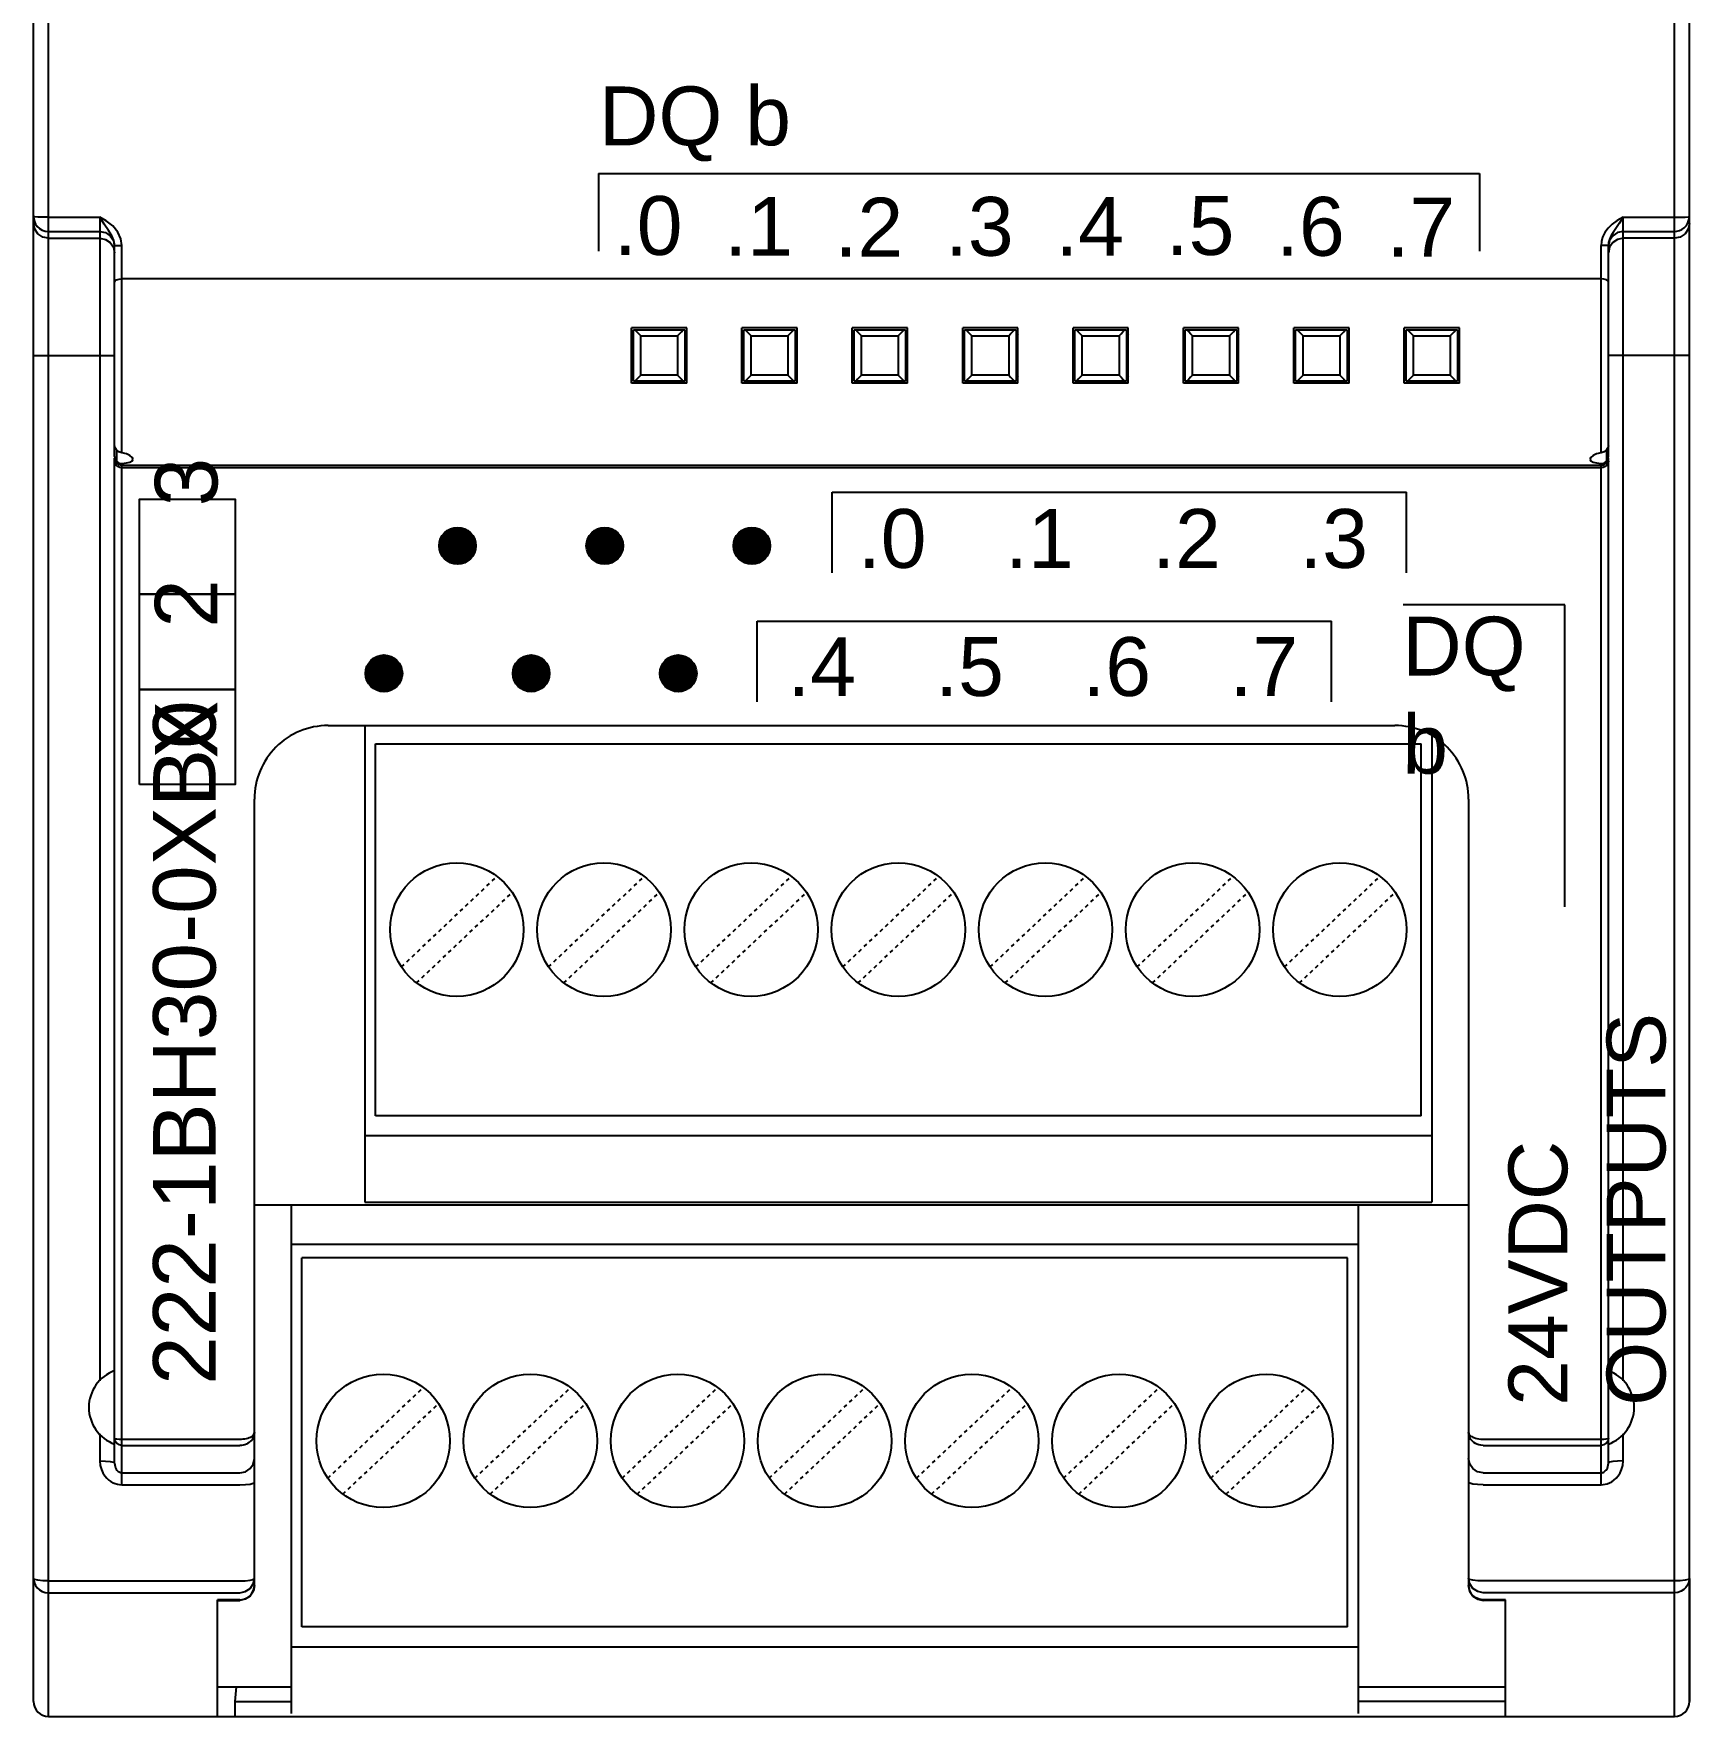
# Model space of a CAD drawing. Header units: inches. Extents: x 57 to 2760, y -193 to 2149.
# Drawn here: x 299.97 to 344.97, y 1503.68 to 1549.43 of the extents above; entities that cross this region are included whole.
import ezdxf

# ---------------------------------------------------------------- set-up
doc = ezdxf.new("R2010")
doc.units = ezdxf.units.IN
doc.header["$MEASUREMENT"] = 0
doc.linetypes.add('DOT', pattern=[0.2, 0.1, -0.1])
doc.styles.get("Standard").update_dxf_attribs({"font": 'arial.ttf'})

msp = doc.modelspace()

# ---------------------------------------------------------------- linework, layer by layer
at = {"color": 7, "linetype": 'Continuous'}
for p, q in [((300.37329, 1503.68422), (300.37329, 1603.68422)), ((344.57329, 1503.68422), (344.57329, 1603.68422)), ((299.97329, 1504.08422), (299.97329, 1603.28422)), ((344.97329, 1504.08422), (344.97329, 1603.28422)), ((299.97329, 1544.45532), (299.97329, 1563.09792)), ((344.97329, 1544.27052), (344.97329, 1563.09792)), ((300.37329, 1544.44652), (301.77329, 1544.44652)), ((301.77329, 1544.44652), (301.77329, 1512.807)), ((343.17329, 1512.807), (343.17329, 1544.44652)), ((343.17329, 1544.44652), (344.57329, 1544.44652)), ((344.9639, 1544.3695), (344.97329, 1544.45532)), ((300.37329, 1544.05684), (301.77329, 1544.05684)), ((300.37329, 1543.87204), (301.77329, 1543.87204)), ((302.14284, 1543.62605), (302.17329, 1543.47356)), ((302.17329, 1543.67629), (302.17329, 1543.67634)), ((302.17329, 1537.93337), (302.17329, 1543.6763)), ((302.27328, 1543.67221), (302.37329, 1543.67157)), ((302.37329, 1538.03858), (302.37329, 1543.67157)), ((342.67329, 1543.67221), (342.57329, 1543.67157)), ((342.57329, 1538.03858), (342.57329, 1543.67157)), ((342.77329, 1537.93337), (342.77329, 1543.67634)), ((342.80373, 1543.62605), (342.77329, 1543.47356)), ((343.17329, 1544.05684), (344.57329, 1544.05684)), ((344.57329, 1543.87204), (343.17329, 1543.87204)), ((342.57329, 1542.76809), (302.37329, 1542.76809)), ((316.22329, 1539.93422), (316.22329, 1541.43422)), ((317.72329, 1541.43422), (316.22329, 1541.43422)), ((316.27329, 1539.98422), (316.27329, 1541.38422)), ((316.27329, 1541.38422), (317.67329, 1541.38422)), ((317.67329, 1541.38422), (317.67329, 1539.98422)), ((317.72329, 1539.93422), (317.72329, 1541.43422)), ((319.22329, 1539.93422), (319.22329, 1541.43422)), ((320.72329, 1541.43422), (319.22329, 1541.43422)), ((319.27329, 1539.98422), (319.27329, 1541.38422)), ((319.27329, 1541.38422), (320.67329, 1541.38422)), ((320.67329, 1541.38422), (320.67329, 1539.98422)), ((320.72329, 1539.93422), (320.72329, 1541.43422)), ((322.22329, 1539.93422), (322.22329, 1541.43422)), ((323.72329, 1541.43422), (322.22329, 1541.43422)), ((322.27329, 1539.98422), (322.27329, 1541.38422)), ((322.27329, 1541.38422), (323.67329, 1541.38422)), ((323.67329, 1541.38422), (323.67329, 1539.98422)), ((323.72329, 1539.93422), (323.72329, 1541.43422)), ((325.22329, 1539.93422), (325.22329, 1541.43422)), ((326.72329, 1541.43422), (325.22329, 1541.43422)), ((325.27329, 1539.98422), (325.27329, 1541.38422)), ((325.27329, 1541.38422), (326.67329, 1541.38422)), ((326.67329, 1541.38422), (326.67329, 1539.98422)), ((326.72329, 1539.93422), (326.72329, 1541.43422)), ((328.22329, 1539.93422), (328.22329, 1541.43422)), ((329.72329, 1541.43422), (328.22329, 1541.43422)), ((328.27329, 1539.98422), (328.27329, 1541.38422)), ((328.27329, 1541.38422), (329.67329, 1541.38422)), ((329.67329, 1541.38422), (329.67329, 1539.98422)), ((329.72329, 1539.93422), (329.72329, 1541.43422)), ((331.22329, 1539.93422), (331.22329, 1541.43422)), ((332.72329, 1541.43422), (331.22329, 1541.43422)), ((331.27329, 1539.98422), (331.27329, 1541.38422)), ((331.27329, 1541.38422), (332.67329, 1541.38422)), ((332.67329, 1541.38422), (332.67329, 1539.98422)), ((332.72329, 1539.93422), (332.72329, 1541.43422)), ((334.22329, 1539.93422), (334.22329, 1541.43422)), ((335.72329, 1541.43422), (334.22329, 1541.43422)), ((334.27329, 1539.98422), (334.27329, 1541.38422)), ((334.27329, 1541.38422), (335.67329, 1541.38422)), ((335.67329, 1541.38422), (335.67329, 1539.98422)), ((335.72329, 1539.93422), (335.72329, 1541.43422)), ((337.22329, 1539.93422), (337.22329, 1541.43422)), ((338.72329, 1541.43422), (337.22329, 1541.43422)), ((337.27329, 1539.98422), (337.27329, 1541.38422)), ((337.27329, 1541.38422), (338.67329, 1541.38422)), ((338.67329, 1541.38422), (338.67329, 1539.98422)), ((338.72329, 1539.93422), (338.72329, 1541.43422)), ((316.22329, 1541.18422), (316.27329, 1541.18422)), ((316.47329, 1541.21993), (317.47329, 1541.21993)), ((316.47336, 1540.1485), (316.47336, 1541.21993)), ((317.47321, 1541.21993), (317.47321, 1540.1485)), ((319.47329, 1541.21993), (320.47329, 1541.21993)), ((319.47336, 1540.1485), (319.47336, 1541.21993)), ((320.47321, 1541.21993), (320.47321, 1540.1485)), ((322.47329, 1541.21993), (323.47329, 1541.21993)), ((322.47336, 1540.1485), (322.47336, 1541.21993)), ((323.47321, 1541.21993), (323.47321, 1540.1485)), ((325.47329, 1541.21993), (326.47329, 1541.21993)), ((325.47336, 1540.1485), (325.47336, 1541.21993)), ((326.47321, 1541.21993), (326.47321, 1540.1485)), ((328.47329, 1541.21993), (329.47329, 1541.21993)), ((328.47336, 1540.1485), (328.47336, 1541.21993)), ((329.47321, 1541.21993), (329.47321, 1540.1485)), ((331.47329, 1541.21993), (332.47329, 1541.21993)), ((331.47336, 1540.1485), (331.47336, 1541.21993)), ((332.47321, 1541.21993), (332.47321, 1540.1485)), ((334.47329, 1541.21993), (335.47329, 1541.21993)), ((334.47336, 1540.1485), (334.47336, 1541.21993)), ((335.47321, 1541.21993), (335.47321, 1540.1485)), ((337.47329, 1541.21993), (338.47329, 1541.21993)), ((337.47336, 1540.1485), (337.47336, 1541.21993)), ((338.47321, 1541.21993), (338.47321, 1540.1485)), ((338.67329, 1541.18422), (338.72329, 1541.18422)), ((299.97329, 1540.68422), (302.17329, 1540.68422)), ((344.97329, 1540.68422), (342.77329, 1540.68422)), ((316.22329, 1540.18422), (316.27329, 1540.18422)), ((317.67329, 1539.98422), (316.27329, 1539.98422)), ((317.47329, 1540.1485), (316.47329, 1540.1485)), ((320.67329, 1539.98422), (319.27329, 1539.98422)), ((320.47329, 1540.1485), (319.47329, 1540.1485)), ((323.67329, 1539.98422), (322.27329, 1539.98422)), ((323.47329, 1540.1485), (322.47329, 1540.1485)), ((326.67329, 1539.98422), (325.27329, 1539.98422)), ((326.47329, 1540.1485), (325.47329, 1540.1485)), ((329.67329, 1539.98422), (328.27329, 1539.98422)), ((329.47329, 1540.1485), (328.47329, 1540.1485)), ((332.67329, 1539.98422), (331.27329, 1539.98422)), ((332.47329, 1540.1485), (331.47329, 1540.1485)), ((335.67329, 1539.98422), (334.27329, 1539.98422)), ((335.47329, 1540.1485), (334.47329, 1540.1485)), ((338.67329, 1539.98422), (337.27329, 1539.98422)), ((338.47329, 1540.1485), (337.47329, 1540.1485)), ((338.67329, 1540.18422), (338.72329, 1540.18422)), ((317.72329, 1539.93422), (316.22329, 1539.93422)), ((320.72329, 1539.93422), (319.22329, 1539.93422)), ((323.72329, 1539.93422), (322.22329, 1539.93422)), ((326.72329, 1539.93422), (325.22329, 1539.93422)), ((329.72329, 1539.93422), (328.22329, 1539.93422)), ((332.72329, 1539.93422), (331.22329, 1539.93422)), ((335.72329, 1539.93422), (334.22329, 1539.93422)), ((338.72329, 1539.93422), (337.22329, 1539.93422)), ((302.22329, 1538.11532), (302.22329, 1537.8075)), ((342.72329, 1538.11532), (342.72329, 1537.8075)), ((302.17329, 1510.56805), (302.17329, 1537.89487)), ((302.37329, 1509.98165), (302.37329, 1537.74837)), ((342.57329, 1537.69563), (302.37329, 1537.69563)), ((342.57329, 1509.98165), (342.57329, 1537.74837)), ((342.75806, 1537.81863), (342.77329, 1537.89487)), ((342.77329, 1537.81211), (342.76272, 1537.75315)), ((342.77329, 1510.56805), (342.77329, 1537.89487)), ((342.77329, 1537.81211), (342.77329, 1537.89487)), ((342.57329, 1537.62824), (302.37329, 1537.62824)), ((310.9949, 1535.50489), (311.5001, 1536.01008)), ((310.99745, 1535.53063), (311.47435, 1536.00754)), ((310.99875, 1535.48554), (311.51945, 1536.00623)), ((311.0026, 1535.46618), (311.5388, 1536.00238)), ((311.00321, 1535.5596), (311.44539, 1536.00178)), ((311.00645, 1535.44683), (311.55816, 1535.99853)), ((311.00897, 1535.58856), (311.41643, 1535.99602)), ((311.0103, 1535.42748), (311.57751, 1535.99468)), ((311.01415, 1535.40813), (311.59686, 1535.99083)), ((311.01473, 1535.61752), (311.38746, 1535.99026)), ((311.018, 1535.38877), (311.61621, 1535.98698)), ((311.02049, 1535.64648), (311.3585, 1535.98449)), ((311.02185, 1535.36942), (311.63557, 1535.98313)), ((311.0257, 1535.35007), (311.65492, 1535.97929)), ((311.02625, 1535.67545), (311.32954, 1535.97873)), ((311.02955, 1535.33072), (311.67427, 1535.97544)), ((311.03442, 1535.70681), (311.29817, 1535.97057)), ((311.03584, 1535.3138), (311.69118, 1535.96915)), ((311.04513, 1535.29989), (311.70509, 1535.95986)), ((311.05442, 1535.28598), (311.719, 1535.95056)), ((311.06372, 1535.27208), (311.73291, 1535.94127)), ((311.07301, 1535.25817), (311.74682, 1535.93198)), ((311.08114, 1535.77674), (311.22825, 1535.92385)), ((311.0823, 1535.24426), (311.76073, 1535.92268)), ((311.0916, 1535.23035), (311.77464, 1535.91339)), ((311.10089, 1535.21644), (311.78854, 1535.9041)), ((311.11018, 1535.20253), (311.80245, 1535.8948)), ((311.11948, 1535.18862), (311.81636, 1535.88551)), ((311.12786, 1535.84666), (311.15833, 1535.87713)), ((311.12877, 1535.17472), (311.83027, 1535.87621)), ((311.13806, 1535.16081), (311.84418, 1535.86692)), ((311.15098, 1535.15052), (311.85446, 1535.85401)), ((311.16489, 1535.14123), (311.86376, 1535.8401)), ((314.99722, 1535.49326), (315.51172, 1536.00777)), ((314.99975, 1535.5422), (315.46279, 1536.00524)), ((315.00492, 1535.45456), (315.55043, 1536.00007)), ((315.01127, 1535.60013), (315.40486, 1535.99372)), ((315.01261, 1535.41585), (315.58913, 1535.99237)), ((315.02031, 1535.37715), (315.62784, 1535.98467)), ((315.02279, 1535.65805), (315.34693, 1535.98219)), ((315.02801, 1535.33844), (315.66654, 1535.97697)), ((315.04142, 1535.30545), (315.69954, 1535.96357)), ((315.05307, 1535.73474), (315.27025, 1535.95191)), ((315.06001, 1535.27763), (315.72736, 1535.94498)), ((315.07859, 1535.24981), (315.75517, 1535.92639)), ((315.09718, 1535.222), (315.78299, 1535.90781)), ((315.11577, 1535.19418), (315.81081, 1535.88922)), ((315.13435, 1535.16636), (315.83862, 1535.87063)), ((315.15933, 1535.14494), (315.86005, 1535.84565)), ((318.99722, 1535.49326), (319.51172, 1536.00777)), ((318.99975, 1535.5422), (319.46279, 1536.00524)), ((319.00492, 1535.45456), (319.55043, 1536.00007)), ((319.01127, 1535.60013), (319.40486, 1535.99372)), ((319.01261, 1535.41585), (319.58913, 1535.99237)), ((319.02031, 1535.37715), (319.62784, 1535.98467)), ((319.02279, 1535.65805), (319.34693, 1535.98219)), ((319.02801, 1535.33844), (319.66654, 1535.97697)), ((319.04142, 1535.30545), (319.69954, 1535.96357)), ((319.05307, 1535.73474), (319.27025, 1535.95191)), ((319.06001, 1535.27763), (319.72736, 1535.94498)), ((319.07859, 1535.24981), (319.75517, 1535.92639)), ((319.09718, 1535.222), (319.78299, 1535.90781)), ((319.11577, 1535.19418), (319.81081, 1535.88922)), ((319.13435, 1535.16636), (319.83862, 1535.87063)), ((319.15933, 1535.14494), (319.86005, 1535.84565)), ((311.1788, 1535.13193), (311.87305, 1535.82619)), ((311.19271, 1535.12264), (311.88234, 1535.81228)), ((311.20661, 1535.11335), (311.89164, 1535.79837)), ((311.22052, 1535.10405), (311.90093, 1535.78446)), ((311.23443, 1535.09476), (311.91022, 1535.77055)), ((311.24834, 1535.08547), (311.91952, 1535.75665)), ((311.26225, 1535.07617), (311.92881, 1535.74274)), ((311.27616, 1535.06688), (311.93811, 1535.72883)), ((311.29007, 1535.05759), (311.9474, 1535.71492)), ((311.30464, 1535.04896), (311.95603, 1535.70035)), ((311.32399, 1535.04511), (311.95988, 1535.68099)), ((311.34335, 1535.04126), (311.96372, 1535.66164)), ((311.3627, 1535.03741), (311.96757, 1535.64229)), ((311.38205, 1535.03356), (311.97142, 1535.62294)), ((311.4014, 1535.02971), (311.97527, 1535.60358)), ((311.42076, 1535.02586), (311.97912, 1535.58423)), ((311.44011, 1535.02201), (311.98297, 1535.56488)), ((311.45946, 1535.01816), (311.98682, 1535.54553)), ((311.47881, 1535.01431), (311.99067, 1535.52617)), ((311.50042, 1535.01272), (311.99226, 1535.50456)), ((311.52939, 1535.01849), (311.9865, 1535.4756)), ((311.55835, 1535.02425), (311.98074, 1535.44663)), ((311.58731, 1535.03001), (311.97498, 1535.41767)), ((311.61628, 1535.03577), (311.96922, 1535.38871)), ((315.18715, 1535.12635), (315.87863, 1535.81783)), ((315.21497, 1535.10777), (315.89722, 1535.79002)), ((315.24279, 1535.08918), (315.91581, 1535.7622)), ((315.2706, 1535.07059), (315.93439, 1535.73438)), ((315.29842, 1535.05201), (315.95298, 1535.70657)), ((315.33562, 1535.0428), (315.96219, 1535.66937)), ((315.37432, 1535.0351), (315.96989, 1535.63066)), ((315.41303, 1535.0274), (315.97759, 1535.59196)), ((315.45173, 1535.0197), (315.98528, 1535.55325)), ((315.49044, 1535.012), (315.99298, 1535.51455)), ((315.54678, 1535.02195), (315.98304, 1535.4582)), ((315.60471, 1535.03347), (315.97152, 1535.40028)), ((319.18715, 1535.12635), (319.87863, 1535.81783)), ((319.21497, 1535.10777), (319.89722, 1535.79002)), ((319.24279, 1535.08918), (319.91581, 1535.7622)), ((319.2706, 1535.07059), (319.93439, 1535.73438)), ((319.29842, 1535.05201), (319.95298, 1535.70657)), ((319.33562, 1535.0428), (319.96219, 1535.66937)), ((319.37432, 1535.0351), (319.96989, 1535.63066)), ((319.41303, 1535.0274), (319.97759, 1535.59196)), ((319.45173, 1535.0197), (319.98528, 1535.55325)), ((319.49044, 1535.012), (319.99298, 1535.51455)), ((319.54678, 1535.02195), (319.98304, 1535.4582)), ((319.60471, 1535.03347), (319.97152, 1535.40028)), ((311.64524, 1535.04153), (311.96346, 1535.35975)), ((311.6742, 1535.04729), (311.95769, 1535.33078)), ((311.72892, 1535.0788), (311.92618, 1535.27607)), ((311.79884, 1535.12553), (311.87946, 1535.20614)), ((315.66264, 1535.04499), (315.96, 1535.34235)), ((315.77092, 1535.10687), (315.89812, 1535.23407)), ((319.66264, 1535.04499), (319.96, 1535.34235)), ((319.77092, 1535.10687), (319.89812, 1535.23407)), ((308.9949, 1532.03428), (309.5001, 1532.53947)), ((308.99745, 1532.06002), (309.47435, 1532.53693)), ((308.99875, 1532.01493), (309.51945, 1532.53562)), ((309.0026, 1531.99557), (309.5388, 1532.53177)), ((309.00321, 1532.08899), (309.44539, 1532.53117)), ((309.00645, 1531.97622), (309.55816, 1532.52792)), ((309.00897, 1532.11795), (309.41643, 1532.52541)), ((309.0103, 1531.95687), (309.57751, 1532.52407)), ((309.01415, 1531.93752), (309.59686, 1532.52022)), ((309.01473, 1532.14691), (309.38746, 1532.51965)), ((309.018, 1531.91816), (309.61621, 1532.51637)), ((309.02049, 1532.17587), (309.3585, 1532.51388)), ((309.02185, 1531.89881), (309.63557, 1532.51253)), ((309.0257, 1531.87946), (309.65492, 1532.50868)), ((309.02625, 1532.20484), (309.32954, 1532.50812)), ((309.02955, 1531.86011), (309.67427, 1532.50483)), ((309.03442, 1532.2362), (309.29817, 1532.49996)), ((309.03584, 1531.84319), (309.69118, 1532.49854)), ((309.04513, 1531.82928), (309.70509, 1532.48925)), ((309.05442, 1531.81537), (309.719, 1532.47995)), ((309.06372, 1531.80147), (309.73291, 1532.47066)), ((309.07301, 1531.78756), (309.74682, 1532.46137)), ((309.08114, 1532.30613), (309.22825, 1532.45324)), ((309.0823, 1531.77365), (309.76073, 1532.45207)), ((309.0916, 1531.75974), (309.77464, 1532.44278)), ((309.10089, 1531.74583), (309.78854, 1532.43349)), ((309.11018, 1531.73192), (309.80245, 1532.42419)), ((309.11948, 1531.71801), (309.81636, 1532.4149)), ((309.12786, 1532.37605), (309.15833, 1532.40652)), ((309.12877, 1531.70411), (309.83027, 1532.40561)), ((309.13806, 1531.6902), (309.84418, 1532.39631)), ((309.15098, 1531.67991), (309.85446, 1532.3834)), ((309.16489, 1531.67062), (309.86376, 1532.36949)), ((309.1788, 1531.66132), (309.87305, 1532.35558)), ((309.19271, 1531.65203), (309.88234, 1532.34167)), ((309.20661, 1531.64274), (309.89164, 1532.32776)), ((309.22052, 1531.63344), (309.90093, 1532.31385)), ((309.23443, 1531.62415), (309.91022, 1532.29994)), ((309.24834, 1531.61486), (309.91952, 1532.28604)), ((309.26225, 1531.60556), (309.92881, 1532.27213)), ((309.27616, 1531.59627), (309.93811, 1532.25822)), ((309.29007, 1531.58698), (309.9474, 1532.24431)), ((309.30464, 1531.57835), (309.95603, 1532.22974)), ((309.32399, 1531.5745), (309.95988, 1532.21038)), ((309.34335, 1531.57065), (309.96372, 1532.19103)), ((309.3627, 1531.5668), (309.96757, 1532.17168)), ((312.99722, 1532.02265), (313.51172, 1532.53716)), ((312.99975, 1532.07159), (313.46279, 1532.53463)), ((313.00492, 1531.98395), (313.55043, 1532.52946)), ((313.01127, 1532.12952), (313.40486, 1532.52311)), ((313.01261, 1531.94524), (313.58913, 1532.52176)), ((313.02031, 1531.90654), (313.62784, 1532.51406)), ((313.02279, 1532.18744), (313.34693, 1532.51158)), ((313.02801, 1531.86783), (313.66654, 1532.50636)), ((313.04142, 1531.83484), (313.69954, 1532.49296)), ((313.05307, 1532.26413), (313.27025, 1532.4813)), ((313.06001, 1531.80702), (313.72736, 1532.47437)), ((313.07859, 1531.7792), (313.75517, 1532.45578)), ((313.09718, 1531.75139), (313.78299, 1532.4372)), ((313.11577, 1531.72357), (313.81081, 1532.41861)), ((313.13435, 1531.69575), (313.83862, 1532.40002)), ((313.15933, 1531.67433), (313.86005, 1532.37504)), ((313.18715, 1531.65574), (313.87863, 1532.34722)), ((313.21497, 1531.63716), (313.89722, 1532.31941)), ((313.24279, 1531.61857), (313.91581, 1532.29159)), ((313.2706, 1531.59998), (313.93439, 1532.26377)), ((313.29842, 1531.5814), (313.95298, 1532.23596)), ((313.33562, 1531.57219), (313.96219, 1532.19876)), ((316.99722, 1532.02265), (317.51172, 1532.53716)), ((316.99975, 1532.07159), (317.46279, 1532.53463)), ((317.00492, 1531.98395), (317.55043, 1532.52946)), ((317.01127, 1532.12952), (317.40486, 1532.52311)), ((317.01261, 1531.94524), (317.58913, 1532.52176)), ((317.02031, 1531.90654), (317.62784, 1532.51406)), ((317.02279, 1532.18744), (317.34693, 1532.51158)), ((317.02801, 1531.86783), (317.66654, 1532.50636)), ((317.04142, 1531.83484), (317.69954, 1532.49296)), ((317.05307, 1532.26413), (317.27025, 1532.4813)), ((317.06001, 1531.80702), (317.72736, 1532.47437)), ((317.07859, 1531.7792), (317.75517, 1532.45578)), ((317.09718, 1531.75139), (317.78299, 1532.4372)), ((317.11577, 1531.72357), (317.81081, 1532.41861)), ((317.13435, 1531.69575), (317.83862, 1532.40002)), ((317.15933, 1531.67433), (317.86005, 1532.37504)), ((317.18715, 1531.65574), (317.87863, 1532.34722)), ((317.21497, 1531.63716), (317.89722, 1532.31941)), ((317.24279, 1531.61857), (317.91581, 1532.29159)), ((317.2706, 1531.59998), (317.93439, 1532.26377)), ((317.29842, 1531.5814), (317.95298, 1532.23596)), ((317.33562, 1531.57219), (317.96219, 1532.19876)), ((309.38205, 1531.56295), (309.97142, 1532.15233)), ((309.4014, 1531.5591), (309.97527, 1532.13297)), ((309.42076, 1531.55525), (309.97912, 1532.11362)), ((309.44011, 1531.5514), (309.98297, 1532.09427)), ((309.45946, 1531.54755), (309.98682, 1532.07492)), ((309.47881, 1531.5437), (309.99067, 1532.05556)), ((309.50042, 1531.54212), (309.99226, 1532.03395)), ((309.52939, 1531.54788), (309.9865, 1532.00499)), ((309.55835, 1531.55364), (309.98074, 1531.97603)), ((309.58731, 1531.5594), (309.97498, 1531.94706)), ((309.61628, 1531.56516), (309.96922, 1531.9181)), ((309.64524, 1531.57092), (309.96346, 1531.88914)), ((309.6742, 1531.57668), (309.95769, 1531.86017)), ((309.72892, 1531.60819), (309.92618, 1531.80546)), ((309.79884, 1531.65492), (309.87946, 1531.73554)), ((313.37432, 1531.56449), (313.96989, 1532.16005)), ((313.41303, 1531.55679), (313.97759, 1532.12135)), ((313.45173, 1531.54909), (313.98528, 1532.08264)), ((313.49044, 1531.54139), (313.99298, 1532.04394)), ((313.54678, 1531.55134), (313.98304, 1531.98759)), ((313.60471, 1531.56286), (313.97152, 1531.92967)), ((313.66264, 1531.57438), (313.96, 1531.87174)), ((313.77092, 1531.63626), (313.89812, 1531.76346)), ((317.37432, 1531.56449), (317.96989, 1532.16005)), ((317.41303, 1531.55679), (317.97759, 1532.12135)), ((317.45173, 1531.54909), (317.98528, 1532.08264)), ((317.49044, 1531.54139), (317.99298, 1532.04394)), ((317.54678, 1531.55134), (317.98304, 1531.98759)), ((317.60471, 1531.56286), (317.97152, 1531.92967)), ((317.66264, 1531.57438), (317.96, 1531.87174)), ((317.77092, 1531.63626), (317.89812, 1531.76346)), ((307.97338, 1530.62222), (336.97329, 1530.62222)), ((308.97329, 1530.62222), (308.97329, 1517.66422)), ((337.97329, 1530.35427), (337.97329, 1517.66422)), ((309.26329, 1530.12222), (337.68329, 1530.12222)), ((309.26329, 1520.01422), (309.26329, 1530.12222)), ((337.68329, 1520.01422), (337.68329, 1530.12222)), ((305.97329, 1507.23786), (305.97329, 1528.62222)), ((305.97329, 1511.39922), (305.97329, 1528.62222)), ((338.97329, 1528.62222), (338.97329, 1507.23786)), ((337.68329, 1520.01422), (309.26329, 1520.01422)), ((308.97329, 1519.47422), (337.97329, 1519.47422)), ((338.97329, 1517.57949), (305.97329, 1517.57949)), ((306.97329, 1517.57949), (306.97329, 1503.76422)), ((308.97329, 1517.66422), (337.97329, 1517.66422)), ((335.97329, 1517.57949), (335.97329, 1503.76422)), ((335.97329, 1516.51333), (306.97329, 1516.51333)), ((335.68329, 1516.14622), (307.26329, 1516.14622)), ((307.26329, 1506.11422), (307.26329, 1516.14622)), ((335.68329, 1506.11422), (335.68329, 1516.14622)), ((301.77329, 1511.36144), (301.77329, 1510.62822)), ((302.37329, 1511.22138), (305.57329, 1511.22138)), ((339.37329, 1511.22138), (342.57329, 1511.22138)), ((343.17329, 1510.62822), (343.17329, 1511.36144)), ((302.37329, 1511.04854), (305.57329, 1511.04854)), ((339.37329, 1511.04854), (342.57329, 1511.04854)), ((302.37329, 1510.30655), (305.57329, 1510.30655)), ((339.37329, 1510.30655), (342.57329, 1510.30655)), ((302.37329, 1509.98165), (305.57329, 1509.98165)), ((339.37329, 1509.98165), (342.57329, 1509.98165)), ((300.37329, 1507.3658), (305.57329, 1507.3658)), ((300.37329, 1507.04595), (305.57329, 1507.04595)), ((305.94268, 1507.2842), (305.97329, 1507.4325)), ((339.00389, 1507.2842), (338.97329, 1507.4325)), ((344.57329, 1507.3658), (339.37329, 1507.3658)), ((344.57329, 1507.04595), (339.37329, 1507.04595)), ((344.97329, 1507.4325), (344.97329, 1504.08422)), ((304.97329, 1503.68422), (304.97329, 1506.85052)), ((305.57329, 1506.85052), (304.97329, 1506.85052)), ((304.97329, 1506.83786), (305.57329, 1506.83786)), ((305.72449, 1506.86754), (305.57329, 1506.83786)), ((305.57329, 1506.85052), (305.68892, 1506.86706)), ((305.68892, 1506.86706), (305.79617, 1506.91623)), ((305.79617, 1506.91623), (305.8893, 1507.00039)), ((339.22208, 1506.86754), (339.37329, 1506.83786)), ((339.97329, 1506.85052), (339.37329, 1506.85052)), ((339.97329, 1506.83786), (339.37329, 1506.83786)), ((339.97329, 1503.68422), (339.97329, 1506.85052)), ((335.68329, 1506.11422), (307.26329, 1506.11422)), ((306.97329, 1505.57422), (335.97329, 1505.57422)), ((304.97329, 1504.48422), (306.97329, 1504.48422)), ((305.47329, 1504.48422), (305.44187, 1504.08422)), ((335.97329, 1504.48422), (339.97329, 1504.48422)), ((305.44187, 1504.08422), (305.44187, 1503.68422)), ((305.44187, 1504.08422), (306.97329, 1504.08422)), ((339.97329, 1504.08422), (335.97329, 1504.08422)), ((300.37329, 1503.68422), (344.57329, 1503.68422))]:
    msp.add_line(p, q, dxfattribs=at)
for p, q in [((315.32887, 1545.63612), (315.32887, 1543.52009)), ((315.32887, 1545.63612), (339.26797, 1545.63612)), ((339.26797, 1545.63612), (339.26797, 1543.52009)), ((321.67526, 1534.77219), (321.67526, 1536.96678)), ((321.67526, 1536.96678), (337.28262, 1536.96678)), ((337.28262, 1534.77219), (337.28262, 1536.96678)), ((341.59361, 1533.9007), (337.19931, 1533.9007)), ((341.59361, 1525.68973), (341.59361, 1533.9007)), ((319.64037, 1533.45933), (335.24773, 1533.45933)), ((319.64037, 1531.26474), (319.64037, 1533.45933)), ((335.24773, 1531.26474), (335.24773, 1533.45933))]:
    msp.add_line(p, q)
at = {"linetype": 'DOT'}
for p, q in [((309.96743, 1524.06099), (312.56651, 1526.52304)), ((313.96743, 1524.06099), (316.56651, 1526.52304)), ((317.96743, 1524.06099), (320.56651, 1526.52304)), ((321.96743, 1524.06099), (324.56651, 1526.52304)), ((325.96743, 1524.06099), (328.56651, 1526.52304)), ((329.96743, 1524.06099), (332.56651, 1526.52304)), ((333.96743, 1524.06099), (336.56651, 1526.52304)), ((310.38006, 1523.6254), (312.97914, 1526.08745)), ((314.38006, 1523.6254), (316.97914, 1526.08745)), ((318.38006, 1523.6254), (320.97914, 1526.08745)), ((322.38006, 1523.6254), (324.97914, 1526.08745)), ((326.38006, 1523.6254), (328.97914, 1526.08745)), ((330.38006, 1523.6254), (332.97914, 1526.08745)), ((334.38006, 1523.6254), (336.97914, 1526.08745)), ((307.96743, 1510.16099), (310.56651, 1512.62304)), ((311.96743, 1510.16099), (314.56651, 1512.62304)), ((315.96743, 1510.16099), (318.56651, 1512.62304)), ((319.96743, 1510.16099), (322.56651, 1512.62304)), ((323.96743, 1510.16099), (326.56651, 1512.62304)), ((327.96743, 1510.16099), (330.56651, 1512.62304)), ((331.96743, 1510.16099), (334.56651, 1512.62304)), ((308.38006, 1509.7254), (310.97914, 1512.18745)), ((312.38006, 1509.7254), (314.97914, 1512.18745)), ((316.38006, 1509.7254), (318.97914, 1512.18745)), ((320.38006, 1509.7254), (322.97914, 1512.18745)), ((324.38006, 1509.7254), (326.97914, 1512.18745)), ((328.38006, 1509.7254), (330.97914, 1512.18745)), ((332.38006, 1509.7254), (334.97914, 1512.18745))]:
    msp.add_line(p, q, dxfattribs=at)
at = {"color": 7, "linetype": 'Continuous'}
for points in [[(300.37329, 1544.44652), (300.21965, 1544.4472), (300.0895, 1544.44912), (300.00296, 1544.45199), (299.97329, 1544.45532)], [(299.97329, 1544.45532), (299.97839, 1544.39188), (299.99524, 1544.32513), (300.02578, 1544.25797), (300.07127, 1544.19405), (300.13166, 1544.13776), (300.20491, 1544.09386), (300.28714, 1544.06619), (300.37329, 1544.05684)], [(300.37329, 1543.87204), (300.22021, 1543.90237), (300.09044, 1543.98875), (300.00373, 1544.11803), (299.97329, 1544.27052)], [(302.17329, 1543.67634), (302.15495, 1543.80654), (302.09954, 1543.93964), (302.00723, 1544.08268), (301.88988, 1544.25268), (301.77329, 1544.44652)], [(302.37329, 1543.67157), (302.34588, 1543.85858), (302.26307, 1544.03938), (302.12454, 1544.20493), (301.94797, 1544.34125), (301.77329, 1544.44652)], [(343.17329, 1544.44652), (343.01548, 1544.35216), (342.87764, 1544.2535), (342.76281, 1544.14418), (342.67494, 1544.02557), (342.6157, 1543.90352), (342.58311, 1543.78385), (342.57329, 1543.67157)], [(343.17329, 1544.44652), (343.06801, 1544.27039), (342.97628, 1544.1346), (342.89981, 1544.02553), (342.84113, 1543.92868), (342.80158, 1543.83838), (342.77983, 1543.75386), (342.77329, 1543.67634)], [(344.57329, 1544.44652), (344.72692, 1544.4472), (344.85707, 1544.44912), (344.94361, 1544.45199), (344.97329, 1544.45532)], [(344.57329, 1544.05684), (344.63696, 1544.06192), (344.70397, 1544.07871), (344.77138, 1544.10914), (344.83556, 1544.15445), (344.89206, 1544.21461), (344.93612, 1544.28758), (344.9639, 1544.3695)], [(344.97329, 1544.27052), (344.94284, 1544.11803), (344.85613, 1543.98875), (344.72636, 1543.90237), (344.57329, 1543.87204)], [(301.77329, 1544.05684), (301.92636, 1544.02651), (302.05613, 1543.94013), (302.14284, 1543.81085), (302.16984, 1543.67561)], [(301.77329, 1543.87204), (301.92636, 1543.84171), (302.05613, 1543.75533), (302.14284, 1543.62605)], [(302.17329, 1543.67634), (302.20008, 1543.67396), (302.27328, 1543.67221)], [(342.77329, 1543.67634), (342.74649, 1543.67396), (342.67329, 1543.67221)], [(343.17329, 1544.05684), (343.02021, 1544.02651), (342.89044, 1543.94013), (342.80373, 1543.81085), (342.77674, 1543.67565)], [(343.17329, 1543.87204), (343.02021, 1543.84171), (342.89044, 1543.75533), (342.80373, 1543.62605)], [(302.17329, 1542.68778), (302.18719, 1542.7176), (302.22848, 1542.74354), (302.29334, 1542.76153), (302.37329, 1542.76809)], [(342.77329, 1542.68778), (342.75938, 1542.7176), (342.71809, 1542.74354), (342.65323, 1542.76153), (342.57329, 1542.76809)], [(316.47329, 1541.21993), (316.41903, 1541.27507), (316.36654, 1541.32981), (316.31595, 1541.38422)], [(317.47329, 1541.21993), (317.52754, 1541.27507), (317.58003, 1541.32981), (317.63062, 1541.38422)], [(319.47329, 1541.21993), (319.41904, 1541.27505), (319.36655, 1541.3298), (319.31595, 1541.38422)], [(320.47329, 1541.21993), (320.52753, 1541.27505), (320.58002, 1541.3298), (320.63062, 1541.38422)], [(322.47329, 1541.21993), (322.41906, 1541.27504), (322.36656, 1541.32979), (322.31595, 1541.38422)], [(323.47329, 1541.21993), (323.52751, 1541.27504), (323.58001, 1541.32979), (323.63062, 1541.38422)], [(325.47329, 1541.21993), (325.41907, 1541.27503), (325.36658, 1541.32977), (325.31595, 1541.38422)], [(326.47329, 1541.21993), (326.5275, 1541.27503), (326.57999, 1541.32977), (326.63062, 1541.38422)], [(328.47329, 1541.21993), (328.41908, 1541.27502), (328.36659, 1541.32976), (328.31595, 1541.38422)], [(329.47329, 1541.21993), (329.52749, 1541.27502), (329.57998, 1541.32976), (329.63062, 1541.38422)], [(331.47329, 1541.21993), (331.41909, 1541.27501), (331.36659, 1541.32975), (331.31595, 1541.38422)], [(332.47329, 1541.21993), (332.52748, 1541.27501), (332.57997, 1541.32975), (332.63062, 1541.38422)], [(334.47329, 1541.21993), (334.4191, 1541.275), (334.3666, 1541.32975), (334.31595, 1541.38422)], [(335.47329, 1541.21993), (335.52747, 1541.275), (335.57997, 1541.32975), (335.63062, 1541.38422)], [(337.47329, 1541.21993), (337.4191, 1541.275), (337.3666, 1541.32974), (337.31595, 1541.38422)], [(338.47329, 1541.21993), (338.52747, 1541.275), (338.57997, 1541.32974), (338.63062, 1541.38422)], [(316.47329, 1540.1485), (316.41903, 1540.09337), (316.36654, 1540.03862), (316.31595, 1539.98422)], [(317.47329, 1540.1485), (317.52754, 1540.09337), (317.58003, 1540.03862), (317.63062, 1539.98422)], [(319.47329, 1540.1485), (319.41904, 1540.09338), (319.36655, 1540.03864), (319.31595, 1539.98422)], [(320.47329, 1540.1485), (320.52753, 1540.09338), (320.58002, 1540.03864), (320.63062, 1539.98422)], [(322.47329, 1540.1485), (322.41906, 1540.0934), (322.36656, 1540.03865), (322.31595, 1539.98422)], [(323.47329, 1540.1485), (323.52751, 1540.0934), (323.58001, 1540.03865), (323.63062, 1539.98422)], [(325.47329, 1540.1485), (325.41907, 1540.09341), (325.36658, 1540.03866), (325.31595, 1539.98422)], [(326.47329, 1540.1485), (326.5275, 1540.09341), (326.57999, 1540.03866), (326.63062, 1539.98422)], [(328.47329, 1540.1485), (328.41908, 1540.09342), (328.36659, 1540.03868), (328.31595, 1539.98422)], [(329.47329, 1540.1485), (329.52749, 1540.09342), (329.57998, 1540.03868), (329.63062, 1539.98422)], [(331.47329, 1540.1485), (331.41909, 1540.09343), (331.36659, 1540.03868), (331.31595, 1539.98422)], [(332.47329, 1540.1485), (332.52748, 1540.09343), (332.57997, 1540.03868), (332.63062, 1539.98422)], [(334.47329, 1540.1485), (334.4191, 1540.09344), (334.3666, 1540.03869), (334.31595, 1539.98422)], [(335.47329, 1540.1485), (335.52747, 1540.09344), (335.57997, 1540.03869), (335.63062, 1539.98422)], [(337.47329, 1540.1485), (337.4191, 1540.09344), (337.3666, 1540.03869), (337.31595, 1539.98422)], [(338.47329, 1540.1485), (338.52747, 1540.09344), (338.57997, 1540.03869), (338.63062, 1539.98422)], [(302.22329, 1538.11532), (302.1861, 1538.17415), (302.17329, 1538.24119)], [(302.37329, 1538.03858), (302.29144, 1538.06507), (302.22329, 1538.11532)], [(342.72329, 1538.11532), (342.65515, 1538.06509), (342.57329, 1538.03858)], [(342.77329, 1538.24119), (342.76041, 1538.17399), (342.72329, 1538.11532)], [(302.17329, 1537.93337), (302.1861, 1537.86633), (302.22329, 1537.8075)], [(302.37329, 1537.69563), (302.29675, 1537.7108), (302.23186, 1537.75399), (302.18851, 1537.81863), (302.17329, 1537.89487)], [(302.37329, 1537.62824), (302.31169, 1537.63718), (302.25702, 1537.6625), (302.21334, 1537.70172), (302.18388, 1537.75307), (302.17329, 1537.81211)], [(302.22329, 1537.8075), (302.29145, 1537.76081), (302.37329, 1537.74837)], [(302.67329, 1537.86514), (302.65233, 1537.91444), (302.59113, 1537.96434), (302.495, 1538.00805), (302.37329, 1538.03858)], [(302.37329, 1537.74837), (302.495, 1537.76268), (302.59113, 1537.78703), (302.65233, 1537.82161), (302.67329, 1537.86514)], [(342.57329, 1538.03858), (342.45157, 1538.00805), (342.35544, 1537.96434), (342.29424, 1537.91444), (342.27329, 1537.86514)], [(342.27329, 1537.86514), (342.29424, 1537.82161), (342.35544, 1537.78703), (342.45157, 1537.76268), (342.57329, 1537.74837)], [(342.57329, 1537.69563), (342.64982, 1537.7108), (342.71471, 1537.75399), (342.75806, 1537.81863)], [(342.57329, 1537.74837), (342.65516, 1537.76082), (342.72329, 1537.8075)], [(342.76272, 1537.75315), (342.73344, 1537.70197), (342.68978, 1537.66265), (342.63496, 1537.6372), (342.57329, 1537.62824)], [(342.72329, 1537.8075), (342.76041, 1537.86617), (342.77329, 1537.93337)], [(302.37329, 1511.04854), (302.29771, 1511.06286), (302.23279, 1511.10423), (302.18862, 1511.16755), (302.17329, 1511.24173)], [(302.17329, 1511.24173), (302.18862, 1511.23392), (302.23279, 1511.22725), (302.29771, 1511.22289), (302.37329, 1511.22138)], [(305.97329, 1511.39929), (305.96953, 1511.35131), (305.96, 1511.30961), (305.94506, 1511.26983), (305.92449, 1511.23138), (305.8987, 1511.1953), (305.86845, 1511.16255), (305.8347, 1511.1338), (305.79731, 1511.1087), (305.75607, 1511.0873), (305.71194, 1511.07028), (305.66614, 1511.05812), (305.61993, 1511.05093), (305.57329, 1511.04854)], [(305.57329, 1511.22138), (305.61993, 1511.2226), (305.66615, 1511.22624), (305.71194, 1511.23242), (305.75608, 1511.24105), (305.79732, 1511.2519), (305.8347, 1511.26463), (305.86845, 1511.27921), (305.8987, 1511.29583), (305.92449, 1511.31412), (305.94506, 1511.33362), (305.96, 1511.35379), (305.96953, 1511.37493), (305.97329, 1511.39922)], [(339.37327, 1511.04854), (339.30836, 1511.05319), (339.25092, 1511.06535), (339.20076, 1511.08284), (339.15735, 1511.10403), (339.11992, 1511.12786), (339.08755, 1511.15381), (339.05917, 1511.1821), (339.03418, 1511.21323), (339.01294, 1511.247), (338.99598, 1511.28279), (338.98364, 1511.31996), (338.97604, 1511.35811), (338.97329, 1511.39927)], [(338.97329, 1511.39925), (338.97604, 1511.37838), (338.98364, 1511.35904), (338.99597, 1511.3402), (339.01293, 1511.32205), (339.03417, 1511.30493), (339.05916, 1511.28914), (339.08753, 1511.27479), (339.11989, 1511.26163), (339.15732, 1511.24954), (339.20071, 1511.23879), (339.25086, 1511.22992), (339.3083, 1511.22375), (339.37319, 1511.22139)], [(342.77329, 1511.24173), (342.75806, 1511.1678), (342.71471, 1511.10512), (342.64982, 1511.06325), (342.57329, 1511.04854)], [(342.57329, 1511.22138), (342.65007, 1511.22294), (342.71534, 1511.22741), (342.75842, 1511.23403), (342.77329, 1511.24173)], [(305.57329, 1510.30655), (305.72636, 1510.33596), (305.85613, 1510.41972), (305.94284, 1510.54506), (305.97329, 1510.69292)], [(339.37329, 1510.30655), (339.22021, 1510.33596), (339.09044, 1510.41972), (339.00373, 1510.54506), (338.97329, 1510.69292)], [(301.77329, 1510.62822), (301.78439, 1510.50442), (301.81329, 1510.39616), (301.85468, 1510.30314), (301.90469, 1510.22449), (301.95992, 1510.15963), (302.01731, 1510.10779), (302.07485, 1510.06734), (302.13211, 1510.03621), (302.18985, 1510.01262), (302.24924, 1509.99562), (302.31057, 1509.98519), (302.37329, 1509.98165)], [(301.77329, 1510.62822), (301.92636, 1510.62364), (302.05613, 1510.6106), (302.14284, 1510.59108), (302.17329, 1510.56805)], [(302.17329, 1510.56805), (302.17699, 1510.518), (302.18662, 1510.47423), (302.20042, 1510.43662), (302.21709, 1510.4048), (302.2355, 1510.37857), (302.25463, 1510.35759), (302.27381, 1510.34122), (302.2929, 1510.32863), (302.31214, 1510.31908), (302.33194, 1510.31221), (302.35238, 1510.30798), (302.37329, 1510.30655)], [(342.57329, 1509.98165), (342.62827, 1509.98437), (342.68464, 1509.99289), (342.74261, 1510.00794), (342.80213, 1510.03054), (342.86285, 1510.06196), (342.9239, 1510.10357), (342.98373, 1510.15667), (343.0404, 1510.2225), (343.09132, 1510.30207), (343.13322, 1510.39598), (343.16224, 1510.50476), (343.17329, 1510.62822)], [(342.57329, 1510.30655), (342.59162, 1510.30765), (342.61041, 1510.3111), (342.62973, 1510.31719), (342.64957, 1510.32634), (342.66981, 1510.33906), (342.69016, 1510.35589), (342.7101, 1510.37737), (342.72898, 1510.40399), (342.74595, 1510.43617), (342.75992, 1510.47414), (342.7696, 1510.51812), (342.77329, 1510.56805)], [(343.17329, 1510.62822), (343.02021, 1510.62364), (342.89044, 1510.6106), (342.80373, 1510.59108), (342.77329, 1510.56805)], [(305.57329, 1509.98165), (305.72636, 1509.98633), (305.85613, 1509.99965), (305.94284, 1510.01959), (305.97329, 1510.04311)], [(339.37329, 1509.98165), (339.22021, 1509.98633), (339.09044, 1509.99965), (339.00373, 1510.01959), (338.97329, 1510.04311)], [(299.97329, 1507.4325), (299.97848, 1507.37042), (299.99557, 1507.30528), (300.02647, 1507.23991), (300.07235, 1507.17785), (300.13305, 1507.12343), (300.20629, 1507.08124), (300.28807, 1507.05482), (300.37329, 1507.04595)], [(300.37329, 1507.3658), (300.21994, 1507.37089), (300.09003, 1507.3854), (300.0034, 1507.40711), (299.97329, 1507.4325)], [(305.57329, 1507.3658), (305.72539, 1507.37081), (305.85562, 1507.38525), (305.94268, 1507.40691), (305.97329, 1507.4325)], [(305.57329, 1507.04595), (305.72539, 1507.07499), (305.85562, 1507.15868), (305.94268, 1507.2842)], [(305.97329, 1507.23786), (305.94389, 1507.08735), (305.85684, 1506.95573), (305.72449, 1506.86754)], [(305.8893, 1507.00039), (305.95214, 1507.1136), (305.97329, 1507.23786)], [(339.37329, 1507.3658), (339.22118, 1507.37081), (339.09095, 1507.38525), (339.00389, 1507.40691), (338.97329, 1507.4325)], [(338.97329, 1507.23786), (339.00268, 1507.08735), (339.08973, 1506.95573), (339.22208, 1506.86754)], [(339.37329, 1506.85052), (339.25765, 1506.86706), (339.1504, 1506.91623), (339.05728, 1507.00039), (338.99443, 1507.1136), (338.97329, 1507.23786)], [(339.37329, 1507.04595), (339.22118, 1507.07499), (339.09095, 1507.15868), (339.00389, 1507.2842)], [(344.97329, 1507.4325), (344.94317, 1507.40711), (344.85654, 1507.3854), (344.72663, 1507.37089), (344.57329, 1507.3658)], [(344.97329, 1507.4325), (344.96881, 1507.37481), (344.95361, 1507.31275), (344.92525, 1507.24884), (344.88184, 1507.18651), (344.8224, 1507.13006), (344.7482, 1507.08487), (344.66323, 1507.05585), (344.57329, 1507.04595)]]:
    msp.add_lwpolyline(points, dxfattribs=at)
for points in [[(302.84648, 1534.19054), (302.84648, 1536.77397), (305.45164, 1536.77397), (305.45164, 1534.19054)], [(302.84648, 1531.60711), (302.84648, 1534.19054), (305.45164, 1534.19054), (305.45164, 1531.60711)], [(302.84648, 1529.02368), (302.84648, 1531.60711), (305.45164, 1531.60711), (305.45164, 1529.02368)]]:
    msp.add_lwpolyline(points, close=True)
for centre, radius in [((311.49362, 1535.51137), 0.5), ((315.49362, 1535.51137), 0.5), ((319.49362, 1535.51137), 0.5), ((309.49362, 1532.04076), 0.5), ((313.49362, 1532.04076), 0.5), ((317.49362, 1532.04076), 0.5), ((311.47329, 1525.07422), 1.815), ((315.47329, 1525.07422), 1.815), ((319.47329, 1525.07422), 1.815), ((323.47329, 1525.07422), 1.815), ((327.47329, 1525.07422), 1.815), ((331.47329, 1525.07422), 1.815), ((335.47329, 1525.07422), 1.815), ((309.47329, 1511.17422), 1.815), ((313.47329, 1511.17422), 1.815), ((317.47329, 1511.17422), 1.815), ((321.47329, 1511.17422), 1.815), ((325.47329, 1511.17422), 1.815), ((329.47329, 1511.17422), 1.815), ((333.47329, 1511.17422), 1.815)]:
    msp.add_circle(centre, radius, dxfattribs=at)
for centre, radius, start, end in [((317.87329, 1541.38422), 0.2, 180, 219.509619), ((319.07329, 1541.38422), 0.2, 320.490381, 0), ((320.87329, 1541.38422), 0.2, 180, 219.509619), ((322.07329, 1541.38422), 0.2, 320.490381, 0), ((323.87329, 1541.38422), 0.2, 180, 219.509619), ((325.07329, 1541.38422), 0.2, 320.490381, 0), ((326.87329, 1541.38422), 0.2, 180, 219.509619), ((328.07329, 1541.38422), 0.2, 320.490381, 0), ((329.87329, 1541.38422), 0.2, 180, 219.509619), ((331.07329, 1541.38422), 0.2, 320.490381, 0), ((332.87329, 1541.38422), 0.2, 180, 219.509619), ((334.07329, 1541.38422), 0.2, 320.490381, 0), ((335.87329, 1541.38422), 0.2, 180, 219.509619), ((337.07329, 1541.38422), 0.2, 320.490381, 0), ((317.87329, 1541.38422), 0.2, 210, 219.509619), ((320.87329, 1541.38422), 0.2, 210, 219.509619), ((323.87329, 1541.38422), 0.2, 210, 219.509619), ((326.87329, 1541.38422), 0.2, 210, 219.509619), ((329.87329, 1541.38422), 0.2, 210, 219.509619), ((332.87329, 1541.38422), 0.2, 210, 219.509619), ((335.87329, 1541.38422), 0.2, 210, 219.509619), ((317.87329, 1539.98422), 0.2, 140.490381, 180), ((317.87329, 1539.98422), 0.2, 140.490381, 150), ((319.07329, 1539.98422), 0.2, 0, 39.509599), ((319.07329, 1539.98422), 0.2, 0, 39.509619), ((320.87329, 1539.98422), 0.2, 140.490381, 180), ((320.87329, 1539.98422), 0.2, 140.490381, 150), ((322.07329, 1539.98422), 0.2, 0, 39.509599), ((322.07329, 1539.98422), 0.2, 0, 39.509619), ((323.87329, 1539.98422), 0.2, 140.490381, 180), ((323.87329, 1539.98422), 0.2, 140.490381, 150), ((325.07329, 1539.98422), 0.2, 0, 39.509599), ((325.07329, 1539.98422), 0.2, 0, 39.509619), ((326.87329, 1539.98422), 0.2, 140.490381, 180), ((326.87329, 1539.98422), 0.2, 140.490381, 150), ((328.07329, 1539.98422), 0.2, 0, 39.509599), ((328.07329, 1539.98422), 0.2, 0, 39.509619), ((329.87329, 1539.98422), 0.2, 140.490381, 180), ((329.87329, 1539.98422), 0.2, 140.490381, 150), ((331.07329, 1539.98422), 0.2, 0, 39.509599), ((331.07329, 1539.98422), 0.2, 0, 39.509619), ((332.87329, 1539.98422), 0.2, 140.490381, 180), ((332.87329, 1539.98422), 0.2, 140.490381, 150), ((334.07329, 1539.98422), 0.2, 0, 39.509599), ((334.07329, 1539.98422), 0.2, 0, 39.509619), ((335.87329, 1539.98422), 0.2, 140.490381, 180), ((335.87329, 1539.98422), 0.2, 140.490381, 150), ((337.07329, 1539.98422), 0.2, 0, 39.509599), ((337.07329, 1539.98422), 0.2, 0, 39.509619), ((307.97329, 1528.62222), 2, 89.997333, 180), ((336.97329, 1528.62222), 2, 359.997323, 90), ((302.53757, 1512.08422), 1.06429, 110.01596, 249.98404), ((342.409, 1512.08422), 1.06429, 290.01596, 69.98404), ((300.37329, 1504.08422), 0.4, 180, 270), ((344.57329, 1504.08422), 0.4, 270, 0)]:
    msp.add_arc(centre, radius, start, end, dxfattribs=at)

# ---------------------------------------------------------------- texts
at = {"char_height": 1.6}
for s, insert, width, attachment_point in [('DQ b', (315.34094, 1546.97825), 10.5339905, 4), ('.0', (316.67554, 1543.3951), 6.9302573, 8), ('.1', (319.67554, 1543.3951), 6.9302573, 8), ('.2', (322.67554, 1543.37252), 6.9302573, 8), ('.3', (325.67547, 1543.37252), 6.9302573, 8), ('.4', (328.67547, 1543.3951), 6.9302573, 8), ('.5', (331.67547, 1543.3951), 6.9302573, 8), ('.6', (334.67547, 1543.37252), 6.9302573, 8), ('.7', (337.6754, 1543.37252), 6.9302573, 8), ('.0', (323.30715, 1536.50934), 5.3067617, 2), ('.1', (327.30715, 1536.50934), 5.3067617, 2), ('.2', (331.30715, 1536.50934), 5.3067617, 2), ('.3', (335.30715, 1536.50934), 5.3067617, 2), ('DQ b', (337.17167, 1533.58262), 4.6391974, 1), ('.4', (321.39167, 1533.02404), 5.3067617, 2), ('.5', (325.41087, 1533.02624), 5.3067617, 2), ('.6', (329.41087, 1533.02624), 5.3067617, 2), ('.7', (333.41087, 1533.02624), 5.3067617, 2)]:
    msp.add_mtext(s, dxfattribs=dict(at, insert=insert, width=width, attachment_point=attachment_point))
at = {"attachment_point": 1, "rotation": 90}
for s, insert, char_height, width in [('X   2   3', (303.26779, 1529.71955), 1.7, 12.5784889), ('{\\fArial|b0|i0|c0|p32;222-1BH30-0XB0}', (303.21912, 1512.69682), 1.7, 24.8996336), ('24VDC OUTPUTS', (340.05764, 1512.12851), 1.6, 15.8485333)]:
    msp.add_mtext(s, dxfattribs=dict(at, insert=insert, char_height=char_height, width=width))

doc.saveas('drawing.dxf')
